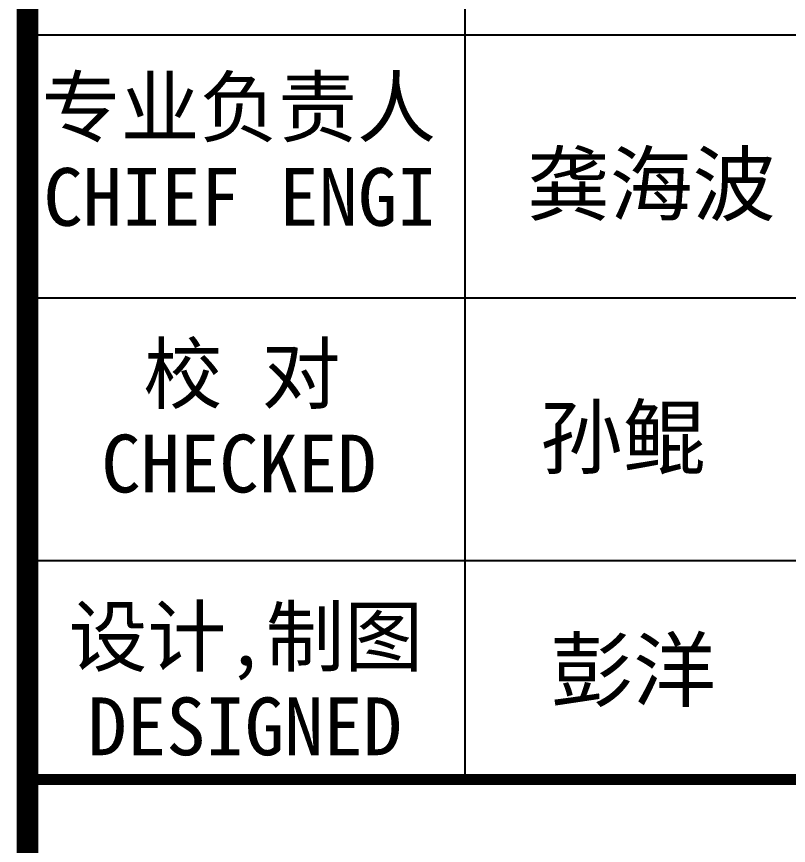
# Model space of a CAD drawing. Extents: x -17471 to 313636, y -71590 to 757901.
# Drawn here: x 264577 to 268089, y 741077 to 744846 of the extents above; entities that cross this region are included whole.
import ezdxf

# ---------------------------------------------------------------- set-up
doc = ezdxf.new("R2010")
doc.units = 0
doc.header["$LTSCALE"] = 1000
doc.header["$MEASUREMENT"] = 0
doc.layers.add('1505', color=2, linetype='Continuous')
doc.layers.add('图框', color=7, linetype='Continuous')
doc.styles.add('STYLE-黑体', font='simhei.ttf')

# ---------------------------------------------------------------- blocks, each defined once
blk = doc.blocks.new('A$C12B23ACB')
at = {"layer": '图框', "color": 4, "style": 'STYLE-黑体'}
for s, p in [('龚海波', (420.2, -4808.6)), ('孙鲲', (508.8, -6535)), ('彭洋', (578.9, -8122.6))]:
    blk.add_text(s, height=414.14, dxfattribs=at).set_placement(p)
blk = doc.blocks.new('结构图签1')
at = {"layer": '图框', "color": 0}
for p, q in [((333761.4, 46262.2), (339770.6, 46262.2)), ((333761.4, 45067), (339770.6, 45067)), ((333761.4, 43871.8), (339770.6, 43871.8))]:
    blk.add_line(p, q, dxfattribs=at)
at = {"layer": '图框', "color": 4, "const_width": 98.6}
blk.add_lwpolyline([(333761.4, 58400), (339770.6, 58400), (339770.6, 1000), (333761.4, 1000)], close=True, dxfattribs=at)
at = {"layer": '图框', "color": 0, "const_width": 50}
blk.add_lwpolyline([(333761.4, 49648.6), (339770.6, 49648.6), (339770.6, 39489.4), (333761.4, 39489.4)], close=True, dxfattribs=at)
at = {"layer": '图框', "color": 0}
blk.add_lwpolyline([(335753.4, 42875.8), (335753.4, 48652.6)], dxfattribs=at)
at = {"layer": '图框', "color": 0, "const_width": 50}
blk.add_lwpolyline([(333761.4, 42875.8), (339770.6, 42875.8)], dxfattribs=at)
at = {"layer": '1505', "xscale": 0.667, "yscale": 0.667, "zscale": 0.667}
blk.add_blockref('A$C12B23ACB', (335753.4, 48652.6), dxfattribs=at)
at = {"layer": '图框', "color": 0, "style": 'STYLE-黑体'}
for s, p in [('专业负责人', (333826.4, 45802.2)), ('CHIEF ENGI', (333834.1, 45393.8)), ('校 对', (334289, 44589.6)), ('CHECKED  ', (334097.2, 44181.2)), ('设计,制图', (333948.8, 43394.4)), ('DESIGNED ', (334034.8, 42986))]:
    blk.add_text(s, height=262.94, dxfattribs=at).set_placement(p)

msp = doc.modelspace()

# ---------------------------------------------------------------- block references
msp.add_blockref('结构图签1', (-69134.7, 698500.8))

doc.saveas('drawing.dxf')
